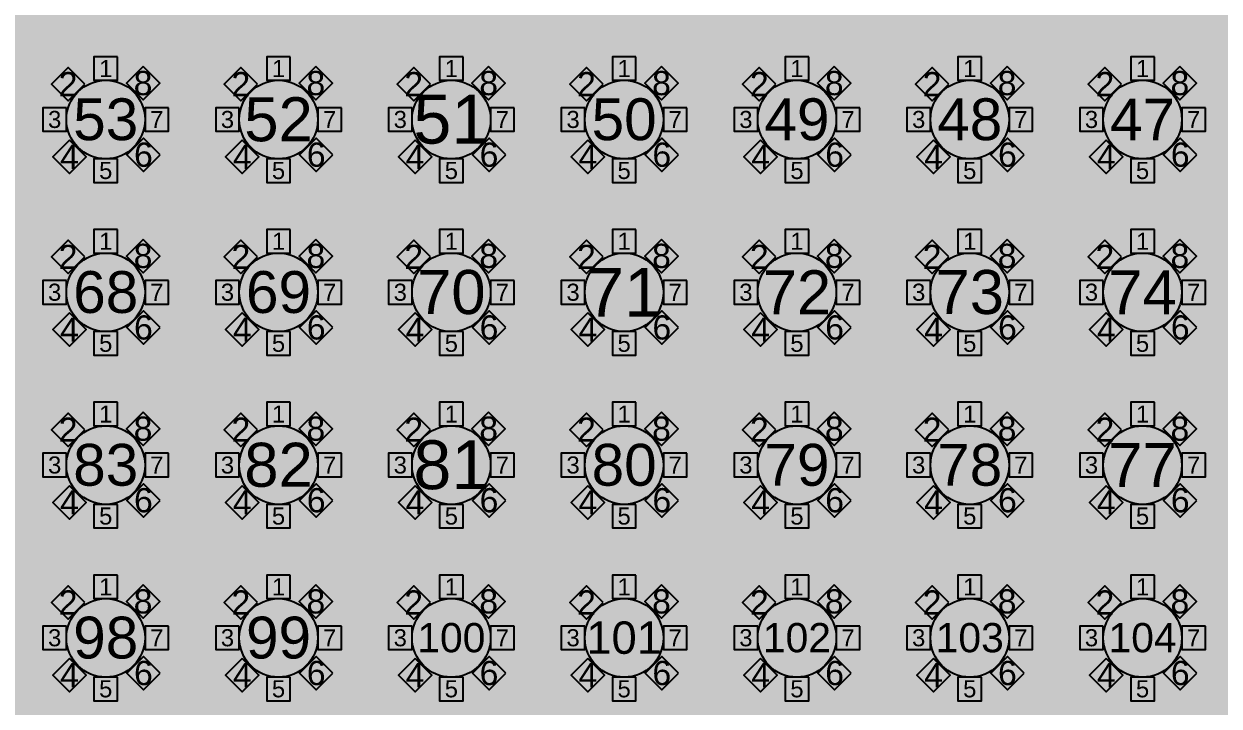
# Model space of a CAD drawing. Header units: feet. Extents: x 280 to 544, y 563 to 815.
# Drawn here: x 396.8 to 472.9, y 669.9 to 713.3 of the extents above; entities that cross this region are included whole.
import ezdxf

# ---------------------------------------------------------------- set-up
doc = ezdxf.new("R2010")
doc.units = ezdxf.units.FT
doc.header["$MEASUREMENT"] = 0
for name, color, linetype in [('[labels]', 7, 'Continuous'), ('Background', 7, 'Continuous'), ('Layer 1', 7, 'Continuous')]:
    doc.layers.add(name, color=color, linetype=linetype)
doc.styles.add('Arial', font='Arial.ttf')

msp = doc.modelspace()

# ---------------------------------------------------------------- hatches: boundary and pattern name
at = {"layer": 'Background', "lineweight": 0, "true_color": 0xe6e6e6, "transparency": 33554687}
h = msp.add_hatch(color=254, dxfattribs=at)
h.dxf.hatch_style = 1
h.paths.add_polyline_path([(491.791, 760.881), (310.541, 760.881), (310.541, 592.714), (491.791, 592.714)])
at = {"layer": 'Layer 1', "lineweight": 0, "true_color": 0xd5a6bd, "transparency": 33554687}
h = msp.add_hatch(color=9, dxfattribs=at)
edge = h.paths.add_edge_path(flags=0)
edge.add_ellipse((402.041, 707.204), major_axis=(2.5, 0), ratio=1, start_angle=0.00573, end_angle=360, ccw=False)
edge.add_line((404.54, 707.204), (404.541, 707.204))
h = msp.add_hatch(color=9, dxfattribs=at)
edge = h.paths.add_edge_path(flags=0)
edge.add_ellipse((413.041, 707.204), major_axis=(2.5, 0), ratio=1, start_angle=0.00573, end_angle=360, ccw=False)
edge.add_line((415.54, 707.204), (415.541, 707.204))
h = msp.add_hatch(color=9, dxfattribs=at)
edge = h.paths.add_edge_path(flags=0)
edge.add_ellipse((424.041, 707.204), major_axis=(2.5, 0), ratio=1, start_angle=0.00573, end_angle=360, ccw=False)
edge.add_line((426.54, 707.204), (426.541, 707.204))
h = msp.add_hatch(color=9, dxfattribs=at)
edge = h.paths.add_edge_path(flags=0)
edge.add_ellipse((435.041, 707.204), major_axis=(2.5, 0), ratio=1, start_angle=0.00573, end_angle=360, ccw=False)
edge.add_line((437.54, 707.204), (437.541, 707.204))
h = msp.add_hatch(color=9, dxfattribs=at)
edge = h.paths.add_edge_path(flags=0)
edge.add_ellipse((446.041, 707.204), major_axis=(2.5, 0), ratio=1, start_angle=0.00573, end_angle=360, ccw=False)
edge.add_line((448.54, 707.204), (448.541, 707.204))
h = msp.add_hatch(color=9, dxfattribs=at)
edge = h.paths.add_edge_path(flags=0)
edge.add_ellipse((457.041, 707.204), major_axis=(2.5, 0), ratio=1, start_angle=0.00573, end_angle=360, ccw=False)
edge.add_line((459.54, 707.204), (459.541, 707.204))
h = msp.add_hatch(color=9, dxfattribs=at)
edge = h.paths.add_edge_path(flags=0)
edge.add_ellipse((468.041, 707.204), major_axis=(2.5, 0), ratio=1, start_angle=0.00573, end_angle=360, ccw=False)
edge.add_line((470.54, 707.204), (470.541, 707.204))
h = msp.add_hatch(color=9, dxfattribs=at)
edge = h.paths.add_edge_path(flags=0)
edge.add_ellipse((402.041, 696.204), major_axis=(2.5, 0), ratio=1, start_angle=0.00573, end_angle=360, ccw=False)
edge.add_line((404.54, 696.204), (404.541, 696.204))
h = msp.add_hatch(color=9, dxfattribs=at)
edge = h.paths.add_edge_path(flags=0)
edge.add_ellipse((413.041, 696.204), major_axis=(2.5, 0), ratio=1, start_angle=0.00573, end_angle=360, ccw=False)
edge.add_line((415.54, 696.204), (415.541, 696.204))
h = msp.add_hatch(color=9, dxfattribs=at)
edge = h.paths.add_edge_path(flags=0)
edge.add_ellipse((424.041, 696.204), major_axis=(2.5, 0), ratio=1, start_angle=0.00573, end_angle=360, ccw=False)
edge.add_line((426.54, 696.204), (426.541, 696.204))
h = msp.add_hatch(color=9, dxfattribs=at)
edge = h.paths.add_edge_path(flags=0)
edge.add_ellipse((435.041, 696.204), major_axis=(2.5, 0), ratio=1, start_angle=0.00573, end_angle=360, ccw=False)
edge.add_line((437.54, 696.204), (437.541, 696.204))
h = msp.add_hatch(color=9, dxfattribs=at)
edge = h.paths.add_edge_path(flags=0)
edge.add_ellipse((446.041, 696.204), major_axis=(2.5, 0), ratio=1, start_angle=0.00573, end_angle=360, ccw=False)
edge.add_line((448.54, 696.204), (448.541, 696.204))
h = msp.add_hatch(color=9, dxfattribs=at)
edge = h.paths.add_edge_path(flags=0)
edge.add_ellipse((457.041, 696.204), major_axis=(2.5, 0), ratio=1, start_angle=0.00573, end_angle=360, ccw=False)
edge.add_line((459.54, 696.204), (459.541, 696.204))
h = msp.add_hatch(color=9, dxfattribs=at)
edge = h.paths.add_edge_path(flags=0)
edge.add_ellipse((468.041, 696.204), major_axis=(2.5, 0), ratio=1, start_angle=0.00573, end_angle=360, ccw=False)
edge.add_line((470.54, 696.204), (470.541, 696.204))
h = msp.add_hatch(color=9, dxfattribs=at)
edge = h.paths.add_edge_path(flags=0)
edge.add_ellipse((402.041, 685.204), major_axis=(2.5, 0), ratio=1, start_angle=0.00573, end_angle=360, ccw=False)
edge.add_line((404.54, 685.204), (404.541, 685.204))
h = msp.add_hatch(color=9, dxfattribs=at)
edge = h.paths.add_edge_path(flags=0)
edge.add_ellipse((413.041, 685.204), major_axis=(2.5, 0), ratio=1, start_angle=0.00573, end_angle=360, ccw=False)
edge.add_line((415.54, 685.204), (415.541, 685.204))
h = msp.add_hatch(color=9, dxfattribs=at)
edge = h.paths.add_edge_path(flags=0)
edge.add_ellipse((424.041, 685.204), major_axis=(2.5, 0), ratio=1, start_angle=0.00573, end_angle=360, ccw=False)
edge.add_line((426.54, 685.204), (426.541, 685.204))
h = msp.add_hatch(color=9, dxfattribs=at)
edge = h.paths.add_edge_path(flags=0)
edge.add_ellipse((435.041, 685.204), major_axis=(2.5, 0), ratio=1, start_angle=0.00573, end_angle=360, ccw=False)
edge.add_line((437.54, 685.204), (437.541, 685.204))
h = msp.add_hatch(color=9, dxfattribs=at)
edge = h.paths.add_edge_path(flags=0)
edge.add_ellipse((446.041, 685.204), major_axis=(2.5, 0), ratio=1, start_angle=0.00573, end_angle=360, ccw=False)
edge.add_line((448.54, 685.204), (448.541, 685.204))
h = msp.add_hatch(color=9, dxfattribs=at)
edge = h.paths.add_edge_path(flags=0)
edge.add_ellipse((457.041, 685.204), major_axis=(2.5, 0), ratio=1, start_angle=0.00573, end_angle=360, ccw=False)
edge.add_line((459.54, 685.204), (459.541, 685.204))
h = msp.add_hatch(color=9, dxfattribs=at)
edge = h.paths.add_edge_path(flags=0)
edge.add_ellipse((468.041, 685.204), major_axis=(2.5, 0), ratio=1, start_angle=0.00573, end_angle=360, ccw=False)
edge.add_line((470.54, 685.204), (470.541, 685.204))
h = msp.add_hatch(color=9, dxfattribs=at)
edge = h.paths.add_edge_path(flags=0)
edge.add_ellipse((402.041, 674.204), major_axis=(2.5, 0), ratio=1, start_angle=0.00573, end_angle=360, ccw=False)
edge.add_line((404.54, 674.204), (404.541, 674.204))
h = msp.add_hatch(color=9, dxfattribs=at)
edge = h.paths.add_edge_path(flags=0)
edge.add_ellipse((413.041, 674.204), major_axis=(2.5, 0), ratio=1, start_angle=0.00573, end_angle=360, ccw=False)
edge.add_line((415.54, 674.204), (415.541, 674.204))
h = msp.add_hatch(color=9, dxfattribs=at)
edge = h.paths.add_edge_path(flags=0)
edge.add_ellipse((424.041, 674.204), major_axis=(2.5, 0), ratio=1, start_angle=0.00573, end_angle=360, ccw=False)
edge.add_line((426.54, 674.204), (426.541, 674.204))
h = msp.add_hatch(color=9, dxfattribs=at)
edge = h.paths.add_edge_path(flags=0)
edge.add_ellipse((435.041, 674.204), major_axis=(2.5, 0), ratio=1, start_angle=0.00573, end_angle=360, ccw=False)
edge.add_line((437.54, 674.204), (437.541, 674.204))
h = msp.add_hatch(color=9, dxfattribs=at)
edge = h.paths.add_edge_path(flags=0)
edge.add_ellipse((446.041, 674.204), major_axis=(2.5, 0), ratio=1, start_angle=0.00573, end_angle=360, ccw=False)
edge.add_line((448.54, 674.204), (448.541, 674.204))
h = msp.add_hatch(color=9, dxfattribs=at)
edge = h.paths.add_edge_path(flags=0)
edge.add_ellipse((457.041, 674.204), major_axis=(2.5, 0), ratio=1, start_angle=0.00573, end_angle=360, ccw=False)
edge.add_line((459.54, 674.204), (459.541, 674.204))
h = msp.add_hatch(color=9, dxfattribs=at)
edge = h.paths.add_edge_path(flags=0)
edge.add_ellipse((468.041, 674.204), major_axis=(2.5, 0), ratio=1, start_angle=0.00573, end_angle=360, ccw=False)
edge.add_line((470.54, 674.204), (470.541, 674.204))

# ---------------------------------------------------------------- linework, layer by layer
at = {"layer": 'Layer 1', "color": 18, "lineweight": 25, "true_color": 0x000000}
for points in [[(402.791, 711.204), (401.291, 711.204), (401.291, 709.704), (402.791, 709.704)], [(413.791, 711.204), (412.291, 711.204), (412.291, 709.704), (413.791, 709.704)], [(424.791, 711.204), (423.291, 711.204), (423.291, 709.704), (424.791, 709.704)], [(435.791, 711.204), (434.291, 711.204), (434.291, 709.704), (435.791, 709.704)], [(446.791, 711.204), (445.291, 711.204), (445.291, 709.704), (446.791, 709.704)], [(457.791, 711.204), (456.291, 711.204), (456.291, 709.704), (457.791, 709.704)], [(468.791, 711.204), (467.291, 711.204), (467.291, 709.704), (468.791, 709.704)], [(400.706, 709.457), (399.645, 710.518), (398.584, 709.457), (399.645, 708.397)], [(404.416, 710.574), (403.355, 709.514), (404.416, 708.453), (405.476, 709.514)], [(411.706, 709.457), (410.645, 710.518), (409.584, 709.457), (410.645, 708.397)], [(415.416, 710.574), (414.355, 709.514), (415.416, 708.453), (416.476, 709.514)], [(422.706, 709.457), (421.645, 710.518), (420.584, 709.457), (421.645, 708.397)], [(426.416, 710.574), (425.355, 709.514), (426.416, 708.453), (427.476, 709.514)], [(433.706, 709.457), (432.645, 710.518), (431.584, 709.457), (432.645, 708.397)], [(437.416, 710.574), (436.355, 709.514), (437.416, 708.453), (438.476, 709.514)], [(444.706, 709.457), (443.645, 710.518), (442.584, 709.457), (443.645, 708.397)], [(448.416, 710.574), (447.355, 709.514), (448.416, 708.453), (449.476, 709.514)], [(455.706, 709.457), (454.645, 710.518), (453.584, 709.457), (454.645, 708.397)], [(459.416, 710.574), (458.355, 709.514), (459.416, 708.453), (460.476, 709.514)], [(466.706, 709.457), (465.645, 710.518), (464.584, 709.457), (465.645, 708.397)], [(470.416, 710.574), (469.355, 709.514), (470.416, 708.453), (471.476, 709.514)], [(399.541, 707.954), (398.041, 707.954), (398.041, 706.454), (399.541, 706.454)], [(406.041, 707.954), (404.541, 707.954), (404.541, 706.454), (406.041, 706.454)], [(410.541, 707.954), (409.041, 707.954), (409.041, 706.454), (410.541, 706.454)], [(417.041, 707.954), (415.541, 707.954), (415.541, 706.454), (417.041, 706.454)], [(421.541, 707.954), (420.041, 707.954), (420.041, 706.454), (421.541, 706.454)], [(428.041, 707.954), (426.541, 707.954), (426.541, 706.454), (428.041, 706.454)], [(432.541, 707.954), (431.041, 707.954), (431.041, 706.454), (432.541, 706.454)], [(439.041, 707.954), (437.541, 707.954), (437.541, 706.454), (439.041, 706.454)], [(443.541, 707.954), (442.041, 707.954), (442.041, 706.454), (443.541, 706.454)], [(450.041, 707.954), (448.541, 707.954), (448.541, 706.454), (450.041, 706.454)], [(454.541, 707.954), (453.041, 707.954), (453.041, 706.454), (454.541, 706.454)], [(461.041, 707.954), (459.541, 707.954), (459.541, 706.454), (461.041, 706.454)], [(465.541, 707.954), (464.041, 707.954), (464.041, 706.454), (465.541, 706.454)], [(472.041, 707.954), (470.541, 707.954), (470.541, 706.454), (472.041, 706.454)], [(399.731, 705.89), (398.67, 704.829), (399.731, 703.769), (400.792, 704.829)], [(405.5, 704.957), (404.439, 706.018), (403.378, 704.957), (404.439, 703.897)], [(410.731, 705.89), (409.67, 704.829), (410.731, 703.769), (411.792, 704.829)], [(416.5, 704.957), (415.439, 706.018), (414.378, 704.957), (415.439, 703.897)], [(421.731, 705.89), (420.67, 704.829), (421.731, 703.769), (422.792, 704.829)], [(427.5, 704.957), (426.439, 706.018), (425.378, 704.957), (426.439, 703.897)], [(432.731, 705.89), (431.67, 704.829), (432.731, 703.769), (433.792, 704.829)], [(438.5, 704.957), (437.439, 706.018), (436.378, 704.957), (437.439, 703.897)], [(443.731, 705.89), (442.67, 704.829), (443.731, 703.769), (444.792, 704.829)], [(449.5, 704.957), (448.439, 706.018), (447.378, 704.957), (448.439, 703.897)], [(454.731, 705.89), (453.67, 704.829), (454.731, 703.769), (455.792, 704.829)], [(460.5, 704.957), (459.439, 706.018), (458.378, 704.957), (459.439, 703.897)], [(465.731, 705.89), (464.67, 704.829), (465.731, 703.769), (466.792, 704.829)], [(471.5, 704.957), (470.439, 706.018), (469.378, 704.957), (470.439, 703.897)], [(402.791, 704.704), (401.291, 704.704), (401.291, 703.204), (402.791, 703.204)], [(413.791, 704.704), (412.291, 704.704), (412.291, 703.204), (413.791, 703.204)], [(424.791, 704.704), (423.291, 704.704), (423.291, 703.204), (424.791, 703.204)], [(435.791, 704.704), (434.291, 704.704), (434.291, 703.204), (435.791, 703.204)], [(446.791, 704.704), (445.291, 704.704), (445.291, 703.204), (446.791, 703.204)], [(457.791, 704.704), (456.291, 704.704), (456.291, 703.204), (457.791, 703.204)], [(468.791, 704.704), (467.291, 704.704), (467.291, 703.204), (468.791, 703.204)], [(402.791, 700.204), (401.291, 700.204), (401.291, 698.704), (402.791, 698.704)], [(413.791, 700.204), (412.291, 700.204), (412.291, 698.704), (413.791, 698.704)], [(424.791, 700.204), (423.291, 700.204), (423.291, 698.704), (424.791, 698.704)], [(435.791, 700.204), (434.291, 700.204), (434.291, 698.704), (435.791, 698.704)], [(446.791, 700.204), (445.291, 700.204), (445.291, 698.704), (446.791, 698.704)], [(457.791, 700.204), (456.291, 700.204), (456.291, 698.704), (457.791, 698.704)], [(468.791, 700.204), (467.291, 700.204), (467.291, 698.704), (468.791, 698.704)], [(400.706, 698.457), (399.645, 699.518), (398.584, 698.457), (399.645, 697.397)], [(404.416, 699.574), (403.355, 698.514), (404.416, 697.453), (405.476, 698.514)], [(411.706, 698.457), (410.645, 699.518), (409.584, 698.457), (410.645, 697.397)], [(415.416, 699.574), (414.355, 698.514), (415.416, 697.453), (416.476, 698.514)], [(422.706, 698.457), (421.645, 699.518), (420.584, 698.457), (421.645, 697.397)], [(426.416, 699.574), (425.355, 698.514), (426.416, 697.453), (427.476, 698.514)], [(433.706, 698.457), (432.645, 699.518), (431.584, 698.457), (432.645, 697.397)], [(437.416, 699.574), (436.355, 698.514), (437.416, 697.453), (438.476, 698.514)], [(444.706, 698.457), (443.645, 699.518), (442.584, 698.457), (443.645, 697.397)], [(448.416, 699.574), (447.355, 698.514), (448.416, 697.453), (449.476, 698.514)], [(455.706, 698.457), (454.645, 699.518), (453.584, 698.457), (454.645, 697.397)], [(459.416, 699.574), (458.355, 698.514), (459.416, 697.453), (460.476, 698.514)], [(466.706, 698.457), (465.645, 699.518), (464.584, 698.457), (465.645, 697.397)], [(470.416, 699.574), (469.355, 698.514), (470.416, 697.453), (471.476, 698.514)], [(399.541, 696.954), (398.041, 696.954), (398.041, 695.454), (399.541, 695.454)], [(406.041, 696.954), (404.541, 696.954), (404.541, 695.454), (406.041, 695.454)], [(410.541, 696.954), (409.041, 696.954), (409.041, 695.454), (410.541, 695.454)], [(417.041, 696.954), (415.541, 696.954), (415.541, 695.454), (417.041, 695.454)], [(421.541, 696.954), (420.041, 696.954), (420.041, 695.454), (421.541, 695.454)], [(428.041, 696.954), (426.541, 696.954), (426.541, 695.454), (428.041, 695.454)], [(432.541, 696.954), (431.041, 696.954), (431.041, 695.454), (432.541, 695.454)], [(439.041, 696.954), (437.541, 696.954), (437.541, 695.454), (439.041, 695.454)], [(443.541, 696.954), (442.041, 696.954), (442.041, 695.454), (443.541, 695.454)], [(450.041, 696.954), (448.541, 696.954), (448.541, 695.454), (450.041, 695.454)], [(454.541, 696.954), (453.041, 696.954), (453.041, 695.454), (454.541, 695.454)], [(461.041, 696.954), (459.541, 696.954), (459.541, 695.454), (461.041, 695.454)], [(465.541, 696.954), (464.041, 696.954), (464.041, 695.454), (465.541, 695.454)], [(472.041, 696.954), (470.541, 696.954), (470.541, 695.454), (472.041, 695.454)], [(399.731, 694.89), (398.67, 693.829), (399.731, 692.769), (400.792, 693.829)], [(405.5, 693.957), (404.439, 695.018), (403.378, 693.957), (404.439, 692.897)], [(410.731, 694.89), (409.67, 693.829), (410.731, 692.769), (411.792, 693.829)], [(416.5, 693.957), (415.439, 695.018), (414.378, 693.957), (415.439, 692.897)], [(421.731, 694.89), (420.67, 693.829), (421.731, 692.769), (422.792, 693.829)], [(427.5, 693.957), (426.439, 695.018), (425.378, 693.957), (426.439, 692.897)], [(432.731, 694.89), (431.67, 693.829), (432.731, 692.769), (433.792, 693.829)], [(438.5, 693.957), (437.439, 695.018), (436.378, 693.957), (437.439, 692.897)], [(443.731, 694.89), (442.67, 693.829), (443.731, 692.769), (444.792, 693.829)], [(449.5, 693.957), (448.439, 695.018), (447.378, 693.957), (448.439, 692.897)], [(454.731, 694.89), (453.67, 693.829), (454.731, 692.769), (455.792, 693.829)], [(460.5, 693.957), (459.439, 695.018), (458.378, 693.957), (459.439, 692.897)], [(465.731, 694.89), (464.67, 693.829), (465.731, 692.769), (466.792, 693.829)], [(471.5, 693.957), (470.439, 695.018), (469.378, 693.957), (470.439, 692.897)], [(402.791, 693.704), (401.291, 693.704), (401.291, 692.204), (402.791, 692.204)], [(413.791, 693.704), (412.291, 693.704), (412.291, 692.204), (413.791, 692.204)], [(424.791, 693.704), (423.291, 693.704), (423.291, 692.204), (424.791, 692.204)], [(435.791, 693.704), (434.291, 693.704), (434.291, 692.204), (435.791, 692.204)], [(446.791, 693.704), (445.291, 693.704), (445.291, 692.204), (446.791, 692.204)], [(457.791, 693.704), (456.291, 693.704), (456.291, 692.204), (457.791, 692.204)], [(468.791, 693.704), (467.291, 693.704), (467.291, 692.204), (468.791, 692.204)], [(402.791, 689.204), (401.291, 689.204), (401.291, 687.704), (402.791, 687.704)], [(404.416, 688.574), (403.355, 687.514), (404.416, 686.453), (405.476, 687.514)], [(413.791, 689.204), (412.291, 689.204), (412.291, 687.704), (413.791, 687.704)], [(415.416, 688.574), (414.355, 687.514), (415.416, 686.453), (416.476, 687.514)], [(424.791, 689.204), (423.291, 689.204), (423.291, 687.704), (424.791, 687.704)], [(426.416, 688.574), (425.355, 687.514), (426.416, 686.453), (427.476, 687.514)], [(435.791, 689.204), (434.291, 689.204), (434.291, 687.704), (435.791, 687.704)], [(437.416, 688.574), (436.355, 687.514), (437.416, 686.453), (438.476, 687.514)], [(446.791, 689.204), (445.291, 689.204), (445.291, 687.704), (446.791, 687.704)], [(448.416, 688.574), (447.355, 687.514), (448.416, 686.453), (449.476, 687.514)], [(457.791, 689.204), (456.291, 689.204), (456.291, 687.704), (457.791, 687.704)], [(459.416, 688.574), (458.355, 687.514), (459.416, 686.453), (460.476, 687.514)], [(468.791, 689.204), (467.291, 689.204), (467.291, 687.704), (468.791, 687.704)], [(470.416, 688.574), (469.355, 687.514), (470.416, 686.453), (471.476, 687.514)], [(400.706, 687.457), (399.645, 688.518), (398.584, 687.457), (399.645, 686.397)], [(411.706, 687.457), (410.645, 688.518), (409.584, 687.457), (410.645, 686.397)], [(422.706, 687.457), (421.645, 688.518), (420.584, 687.457), (421.645, 686.397)], [(433.706, 687.457), (432.645, 688.518), (431.584, 687.457), (432.645, 686.397)], [(444.706, 687.457), (443.645, 688.518), (442.584, 687.457), (443.645, 686.397)], [(455.706, 687.457), (454.645, 688.518), (453.584, 687.457), (454.645, 686.397)], [(466.706, 687.457), (465.645, 688.518), (464.584, 687.457), (465.645, 686.397)], [(399.541, 685.954), (398.041, 685.954), (398.041, 684.454), (399.541, 684.454)], [(406.041, 685.954), (404.541, 685.954), (404.541, 684.454), (406.041, 684.454)], [(410.541, 685.954), (409.041, 685.954), (409.041, 684.454), (410.541, 684.454)], [(417.041, 685.954), (415.541, 685.954), (415.541, 684.454), (417.041, 684.454)], [(421.541, 685.954), (420.041, 685.954), (420.041, 684.454), (421.541, 684.454)], [(428.041, 685.954), (426.541, 685.954), (426.541, 684.454), (428.041, 684.454)], [(432.541, 685.954), (431.041, 685.954), (431.041, 684.454), (432.541, 684.454)], [(439.041, 685.954), (437.541, 685.954), (437.541, 684.454), (439.041, 684.454)], [(443.541, 685.954), (442.041, 685.954), (442.041, 684.454), (443.541, 684.454)], [(450.041, 685.954), (448.541, 685.954), (448.541, 684.454), (450.041, 684.454)], [(454.541, 685.954), (453.041, 685.954), (453.041, 684.454), (454.541, 684.454)], [(461.041, 685.954), (459.541, 685.954), (459.541, 684.454), (461.041, 684.454)], [(465.541, 685.954), (464.041, 685.954), (464.041, 684.454), (465.541, 684.454)], [(472.041, 685.954), (470.541, 685.954), (470.541, 684.454), (472.041, 684.454)], [(405.5, 682.957), (404.439, 684.018), (403.378, 682.957), (404.439, 681.897)], [(416.5, 682.957), (415.439, 684.018), (414.378, 682.957), (415.439, 681.897)], [(427.5, 682.957), (426.439, 684.018), (425.378, 682.957), (426.439, 681.897)], [(438.5, 682.957), (437.439, 684.018), (436.378, 682.957), (437.439, 681.897)], [(449.5, 682.957), (448.439, 684.018), (447.378, 682.957), (448.439, 681.897)], [(460.5, 682.957), (459.439, 684.018), (458.378, 682.957), (459.439, 681.897)], [(471.5, 682.957), (470.439, 684.018), (469.378, 682.957), (470.439, 681.897)], [(399.731, 683.89), (398.67, 682.829), (399.731, 681.769), (400.792, 682.829)], [(410.731, 683.89), (409.67, 682.829), (410.731, 681.769), (411.792, 682.829)], [(421.731, 683.89), (420.67, 682.829), (421.731, 681.769), (422.792, 682.829)], [(432.731, 683.89), (431.67, 682.829), (432.731, 681.769), (433.792, 682.829)], [(443.731, 683.89), (442.67, 682.829), (443.731, 681.769), (444.792, 682.829)], [(454.731, 683.89), (453.67, 682.829), (454.731, 681.769), (455.792, 682.829)], [(465.731, 683.89), (464.67, 682.829), (465.731, 681.769), (466.792, 682.829)], [(402.791, 682.704), (401.291, 682.704), (401.291, 681.204), (402.791, 681.204)], [(413.791, 682.704), (412.291, 682.704), (412.291, 681.204), (413.791, 681.204)], [(424.791, 682.704), (423.291, 682.704), (423.291, 681.204), (424.791, 681.204)], [(435.791, 682.704), (434.291, 682.704), (434.291, 681.204), (435.791, 681.204)], [(446.791, 682.704), (445.291, 682.704), (445.291, 681.204), (446.791, 681.204)], [(457.791, 682.704), (456.291, 682.704), (456.291, 681.204), (457.791, 681.204)], [(468.791, 682.704), (467.291, 682.704), (467.291, 681.204), (468.791, 681.204)], [(402.791, 678.204), (401.291, 678.204), (401.291, 676.704), (402.791, 676.704)], [(413.791, 678.204), (412.291, 678.204), (412.291, 676.704), (413.791, 676.704)], [(424.791, 678.204), (423.291, 678.204), (423.291, 676.704), (424.791, 676.704)], [(435.791, 678.204), (434.291, 678.204), (434.291, 676.704), (435.791, 676.704)], [(446.791, 678.204), (445.291, 678.204), (445.291, 676.704), (446.791, 676.704)], [(457.791, 678.204), (456.291, 678.204), (456.291, 676.704), (457.791, 676.704)], [(468.791, 678.204), (467.291, 678.204), (467.291, 676.704), (468.791, 676.704)], [(400.706, 676.457), (399.645, 677.518), (398.584, 676.457), (399.645, 675.397)], [(404.416, 677.574), (403.355, 676.514), (404.416, 675.453), (405.476, 676.514)], [(411.706, 676.457), (410.645, 677.518), (409.584, 676.457), (410.645, 675.397)], [(415.416, 677.574), (414.355, 676.514), (415.416, 675.453), (416.476, 676.514)], [(422.706, 676.457), (421.645, 677.518), (420.584, 676.457), (421.645, 675.397)], [(426.416, 677.574), (425.355, 676.514), (426.416, 675.453), (427.476, 676.514)], [(433.706, 676.457), (432.645, 677.518), (431.584, 676.457), (432.645, 675.397)], [(437.416, 677.574), (436.355, 676.514), (437.416, 675.453), (438.476, 676.514)], [(444.706, 676.457), (443.645, 677.518), (442.584, 676.457), (443.645, 675.397)], [(448.416, 677.574), (447.355, 676.514), (448.416, 675.453), (449.476, 676.514)], [(455.706, 676.457), (454.645, 677.518), (453.584, 676.457), (454.645, 675.397)], [(459.416, 677.574), (458.355, 676.514), (459.416, 675.453), (460.476, 676.514)], [(466.706, 676.457), (465.645, 677.518), (464.584, 676.457), (465.645, 675.397)], [(470.416, 677.574), (469.355, 676.514), (470.416, 675.453), (471.476, 676.514)], [(399.541, 674.954), (398.041, 674.954), (398.041, 673.454), (399.541, 673.454)], [(406.041, 674.954), (404.541, 674.954), (404.541, 673.454), (406.041, 673.454)], [(410.541, 674.954), (409.041, 674.954), (409.041, 673.454), (410.541, 673.454)], [(417.041, 674.954), (415.541, 674.954), (415.541, 673.454), (417.041, 673.454)], [(421.541, 674.954), (420.041, 674.954), (420.041, 673.454), (421.541, 673.454)], [(428.041, 674.954), (426.541, 674.954), (426.541, 673.454), (428.041, 673.454)], [(432.541, 674.954), (431.041, 674.954), (431.041, 673.454), (432.541, 673.454)], [(439.041, 674.954), (437.541, 674.954), (437.541, 673.454), (439.041, 673.454)], [(443.541, 674.954), (442.041, 674.954), (442.041, 673.454), (443.541, 673.454)], [(450.041, 674.954), (448.541, 674.954), (448.541, 673.454), (450.041, 673.454)], [(454.541, 674.954), (453.041, 674.954), (453.041, 673.454), (454.541, 673.454)], [(461.041, 674.954), (459.541, 674.954), (459.541, 673.454), (461.041, 673.454)], [(465.541, 674.954), (464.041, 674.954), (464.041, 673.454), (465.541, 673.454)], [(472.041, 674.954), (470.541, 674.954), (470.541, 673.454), (472.041, 673.454)], [(399.731, 672.89), (398.67, 671.829), (399.731, 670.769), (400.792, 671.829)], [(405.5, 671.957), (404.439, 673.018), (403.378, 671.957), (404.439, 670.897)], [(410.731, 672.89), (409.67, 671.829), (410.731, 670.769), (411.792, 671.829)], [(416.5, 671.957), (415.439, 673.018), (414.378, 671.957), (415.439, 670.897)], [(421.731, 672.89), (420.67, 671.829), (421.731, 670.769), (422.792, 671.829)], [(427.5, 671.957), (426.439, 673.018), (425.378, 671.957), (426.439, 670.897)], [(432.731, 672.89), (431.67, 671.829), (432.731, 670.769), (433.792, 671.829)], [(438.5, 671.957), (437.439, 673.018), (436.378, 671.957), (437.439, 670.897)], [(443.731, 672.89), (442.67, 671.829), (443.731, 670.769), (444.792, 671.829)], [(449.5, 671.957), (448.439, 673.018), (447.378, 671.957), (448.439, 670.897)], [(454.731, 672.89), (453.67, 671.829), (454.731, 670.769), (455.792, 671.829)], [(460.5, 671.957), (459.439, 673.018), (458.378, 671.957), (459.439, 670.897)], [(465.731, 672.89), (464.67, 671.829), (465.731, 670.769), (466.792, 671.829)], [(471.5, 671.957), (470.439, 673.018), (469.378, 671.957), (470.439, 670.897)], [(402.791, 671.704), (401.291, 671.704), (401.291, 670.204), (402.791, 670.204)], [(413.791, 671.704), (412.291, 671.704), (412.291, 670.204), (413.791, 670.204)], [(424.791, 671.704), (423.291, 671.704), (423.291, 670.204), (424.791, 670.204)], [(435.791, 671.704), (434.291, 671.704), (434.291, 670.204), (435.791, 670.204)], [(446.791, 671.704), (445.291, 671.704), (445.291, 670.204), (446.791, 670.204)], [(457.791, 671.704), (456.291, 671.704), (456.291, 670.204), (457.791, 670.204)], [(468.791, 671.704), (467.291, 671.704), (467.291, 670.204), (468.791, 670.204)]]:
    msp.add_lwpolyline(points, close=True, dxfattribs=at)
for centre in [(402.041, 707.204), (413.041, 707.204), (424.041, 707.204), (435.041, 707.204), (446.041, 707.204), (457.041, 707.204), (468.041, 707.204), (402.041, 696.204), (413.041, 696.204), (424.041, 696.204), (435.041, 696.204), (446.041, 696.204), (457.041, 696.204), (468.041, 696.204), (402.041, 685.204), (413.041, 685.204), (424.041, 685.204), (435.041, 685.204), (446.041, 685.204), (457.041, 685.204), (468.041, 685.204), (402.041, 674.204), (413.041, 674.204), (424.041, 674.204), (435.041, 674.204), (446.041, 674.204), (457.041, 674.204), (468.041, 674.204)]:
    msp.add_ellipse(centre, major_axis=(2.5, 0), ratio=1, dxfattribs=at)

# ---------------------------------------------------------------- texts
at = {"layer": '[labels]', "color": 18, "true_color": 0x000000, "attachment_point": 5, "line_spacing_factor": 0.85, "style": 'Arial'}
for s, insert, char_height, width in [('1', (402.041, 710.454), 1.087, 1.5), ('1', (413.041, 710.454), 1.087, 1.5), ('1', (424.041, 710.454), 1.087, 1.5), ('1', (435.041, 710.454), 1.087, 1.5), ('1', (446.041, 710.454), 1.087, 1.5), ('1', (457.041, 710.454), 1.087, 1.5), ('1', (468.041, 710.454), 1.087, 1.5), ('2', (399.645, 709.457), 1.538, 2.12132), ('8', (404.416, 709.514), 1.538, 2.12132), ('2', (410.645, 709.457), 1.538, 2.12132), ('8', (415.416, 709.514), 1.538, 2.12132), ('2', (421.645, 709.457), 1.538, 2.12132), ('8', (426.416, 709.514), 1.538, 2.12132), ('2', (432.645, 709.457), 1.538, 2.12132), ('8', (437.416, 709.514), 1.538, 2.12132), ('2', (443.645, 709.457), 1.538, 2.12132), ('8', (448.416, 709.514), 1.538, 2.12132), ('2', (454.645, 709.457), 1.538, 2.12132), ('8', (459.416, 709.514), 1.538, 2.12132), ('2', (465.645, 709.457), 1.538, 2.12132), ('8', (470.416, 709.514), 1.538, 2.12132), ('53', (402.041, 707.204), 2.6647, 5), ('52', (413.041, 707.204), 2.805, 5), ('51', (424.041, 707.204), 3.108, 5), ('50', (435.041, 707.204), 2.6647, 5), ('49', (446.041, 707.204), 2.6647, 5), ('48', (457.041, 707.204), 2.6647, 5), ('47', (468.041, 707.204), 2.6647, 5), ('3', (398.791, 707.204), 1.087, 1.5), ('7', (405.291, 707.204), 1.087, 1.5), ('3', (409.791, 707.204), 1.087, 1.5), ('7', (416.291, 707.204), 1.087, 1.5), ('3', (420.791, 707.204), 1.087, 1.5), ('7', (427.291, 707.204), 1.087, 1.5), ('3', (431.791, 707.204), 1.087, 1.5), ('7', (438.291, 707.204), 1.087, 1.5), ('3', (442.791, 707.204), 1.087, 1.5), ('7', (449.291, 707.204), 1.087, 1.5), ('3', (453.791, 707.204), 1.087, 1.5), ('7', (460.291, 707.204), 1.087, 1.5), ('3', (464.791, 707.204), 1.087, 1.5), ('7', (471.291, 707.204), 1.087, 1.5), ('4', (399.731, 704.829), 1.538, 2.12132), ('6', (404.439, 704.957), 1.538, 2.12132), ('4', (410.731, 704.829), 1.538, 2.12132), ('6', (415.439, 704.957), 1.538, 2.12132), ('4', (421.731, 704.829), 1.538, 2.12132), ('6', (426.439, 704.957), 1.538, 2.12132), ('4', (432.731, 704.829), 1.538, 2.12132), ('6', (437.439, 704.957), 1.538, 2.12132), ('4', (443.731, 704.829), 1.538, 2.12132), ('6', (448.439, 704.957), 1.538, 2.12132), ('4', (454.731, 704.829), 1.538, 2.12132), ('6', (459.439, 704.957), 1.538, 2.12132), ('4', (465.731, 704.829), 1.538, 2.12132), ('6', (470.439, 704.957), 1.538, 2.12132), ('5', (402.041, 703.954), 1.087, 1.5), ('5', (413.041, 703.954), 1.087, 1.5), ('5', (424.041, 703.954), 1.087, 1.5), ('5', (435.041, 703.954), 1.087, 1.5), ('5', (446.041, 703.954), 1.087, 1.5), ('5', (457.041, 703.954), 1.087, 1.5), ('5', (468.041, 703.954), 1.087, 1.5), ('1', (402.041, 699.454), 1.087, 1.5), ('1', (413.041, 699.454), 1.087, 1.5), ('1', (424.041, 699.454), 1.087, 1.5), ('1', (435.041, 699.454), 1.087, 1.5), ('1', (446.041, 699.454), 1.087, 1.5), ('1', (457.041, 699.454), 1.087, 1.5), ('1', (468.041, 699.454), 1.087, 1.5), ('2', (399.645, 698.457), 1.538, 2.12132), ('8', (404.416, 698.514), 1.538, 2.12132), ('2', (410.645, 698.457), 1.538, 2.12132), ('8', (415.416, 698.514), 1.538, 2.12132), ('2', (421.645, 698.457), 1.538, 2.12132), ('8', (426.416, 698.514), 1.538, 2.12132), ('2', (432.645, 698.457), 1.538, 2.12132), ('8', (437.416, 698.514), 1.538, 2.12132), ('2', (443.645, 698.457), 1.538, 2.12132), ('8', (448.416, 698.514), 1.538, 2.12132), ('2', (454.645, 698.457), 1.538, 2.12132), ('8', (459.416, 698.514), 1.538, 2.12132), ('2', (465.645, 698.457), 1.538, 2.12132), ('8', (470.416, 698.514), 1.538, 2.12132), ('70', (424.041, 696.204), 2.805, 5), ('71', (435.041, 696.204), 3.108, 5), ('73', (457.041, 696.204), 2.805, 5), ('68', (402.041, 696.204), 2.6647, 5), ('69', (413.041, 696.204), 2.6647, 5), ('72', (446.041, 696.204), 2.805, 5), ('74', (468.041, 696.204), 2.805, 5), ('3', (398.791, 696.204), 1.087, 1.5), ('7', (405.291, 696.204), 1.087, 1.5), ('3', (409.791, 696.204), 1.087, 1.5), ('7', (416.291, 696.204), 1.087, 1.5), ('3', (420.791, 696.204), 1.087, 1.5), ('7', (427.291, 696.204), 1.087, 1.5), ('3', (431.791, 696.204), 1.087, 1.5), ('7', (438.291, 696.204), 1.087, 1.5), ('3', (442.791, 696.204), 1.087, 1.5), ('7', (449.291, 696.204), 1.087, 1.5), ('3', (453.791, 696.204), 1.087, 1.5), ('7', (460.291, 696.204), 1.087, 1.5), ('3', (464.791, 696.204), 1.087, 1.5), ('7', (471.291, 696.204), 1.087, 1.5), ('6', (404.439, 693.957), 1.538, 2.12132), ('6', (415.439, 693.957), 1.538, 2.12132), ('6', (426.439, 693.957), 1.538, 2.12132), ('6', (437.439, 693.957), 1.538, 2.12132), ('6', (448.439, 693.957), 1.538, 2.12132), ('6', (459.439, 693.957), 1.538, 2.12132), ('6', (470.439, 693.957), 1.538, 2.12132), ('4', (399.731, 693.829), 1.538, 2.12132), ('4', (410.731, 693.829), 1.538, 2.12132), ('4', (421.731, 693.829), 1.538, 2.12132), ('4', (432.731, 693.829), 1.538, 2.12132), ('4', (443.731, 693.829), 1.538, 2.12132), ('4', (454.731, 693.829), 1.538, 2.12132), ('4', (465.731, 693.829), 1.538, 2.12132), ('5', (402.041, 692.954), 1.087, 1.5), ('5', (413.041, 692.954), 1.087, 1.5), ('5', (424.041, 692.954), 1.087, 1.5), ('5', (435.041, 692.954), 1.087, 1.5), ('5', (446.041, 692.954), 1.087, 1.5), ('5', (457.041, 692.954), 1.087, 1.5), ('5', (468.041, 692.954), 1.087, 1.5), ('1', (402.041, 688.454), 1.087, 1.5), ('1', (413.041, 688.454), 1.087, 1.5), ('1', (424.041, 688.454), 1.087, 1.5), ('1', (435.041, 688.454), 1.087, 1.5), ('1', (446.041, 688.454), 1.087, 1.5), ('1', (457.041, 688.454), 1.087, 1.5), ('1', (468.041, 688.454), 1.087, 1.5), ('2', (399.645, 687.457), 1.538, 2.12132), ('8', (404.416, 687.514), 1.538, 2.12132), ('2', (410.645, 687.457), 1.538, 2.12132), ('8', (415.416, 687.514), 1.538, 2.12132), ('2', (421.645, 687.457), 1.538, 2.12132), ('8', (426.416, 687.514), 1.538, 2.12132), ('2', (432.645, 687.457), 1.538, 2.12132), ('8', (437.416, 687.514), 1.538, 2.12132), ('2', (443.645, 687.457), 1.538, 2.12132), ('8', (448.416, 687.514), 1.538, 2.12132), ('2', (454.645, 687.457), 1.538, 2.12132), ('8', (459.416, 687.514), 1.538, 2.12132), ('2', (465.645, 687.457), 1.538, 2.12132), ('8', (470.416, 687.514), 1.538, 2.12132), ('83', (402.041, 685.204), 2.6647, 5), ('82', (413.041, 685.204), 2.805, 5), ('81', (424.041, 685.204), 3.108, 5), ('80', (435.041, 685.204), 2.6647, 5), ('79', (446.041, 685.204), 2.6647, 5), ('78', (457.041, 685.204), 2.6647, 5), ('77', (468.041, 685.204), 2.805, 5), ('3', (398.791, 685.204), 1.087, 1.5), ('7', (405.291, 685.204), 1.087, 1.5), ('3', (409.791, 685.204), 1.087, 1.5), ('7', (416.291, 685.204), 1.087, 1.5), ('3', (420.791, 685.204), 1.087, 1.5), ('7', (427.291, 685.204), 1.087, 1.5), ('3', (431.791, 685.204), 1.087, 1.5), ('7', (438.291, 685.204), 1.087, 1.5), ('3', (442.791, 685.204), 1.087, 1.5), ('7', (449.291, 685.204), 1.087, 1.5), ('3', (453.791, 685.204), 1.087, 1.5), ('7', (460.291, 685.204), 1.087, 1.5), ('3', (464.791, 685.204), 1.087, 1.5), ('7', (471.291, 685.204), 1.087, 1.5), ('4', (399.731, 682.829), 1.538, 2.12132), ('6', (404.439, 682.957), 1.538, 2.12132), ('4', (410.731, 682.829), 1.538, 2.12132), ('6', (415.439, 682.957), 1.538, 2.12132), ('4', (421.731, 682.829), 1.538, 2.12132), ('6', (426.439, 682.957), 1.538, 2.12132), ('4', (432.731, 682.829), 1.538, 2.12132), ('6', (437.439, 682.957), 1.538, 2.12132), ('4', (443.731, 682.829), 1.538, 2.12132), ('6', (448.439, 682.957), 1.538, 2.12132), ('4', (454.731, 682.829), 1.538, 2.12132), ('6', (459.439, 682.957), 1.538, 2.12132), ('4', (465.731, 682.829), 1.538, 2.12132), ('6', (470.439, 682.957), 1.538, 2.12132), ('5', (402.041, 681.954), 1.087, 1.5), ('5', (413.041, 681.954), 1.087, 1.5), ('5', (424.041, 681.954), 1.087, 1.5), ('5', (435.041, 681.954), 1.087, 1.5), ('5', (446.041, 681.954), 1.087, 1.5), ('5', (457.041, 681.954), 1.087, 1.5), ('5', (468.041, 681.954), 1.087, 1.5), ('1', (402.041, 677.454), 1.087, 1.5), ('1', (413.041, 677.454), 1.087, 1.5), ('1', (424.041, 677.454), 1.087, 1.5), ('1', (435.041, 677.454), 1.087, 1.5), ('1', (446.041, 677.454), 1.087, 1.5), ('1', (457.041, 677.454), 1.087, 1.5), ('1', (468.041, 677.454), 1.087, 1.5), ('2', (399.645, 676.457), 1.538, 2.12132), ('8', (404.416, 676.514), 1.538, 2.12132), ('2', (410.645, 676.457), 1.538, 2.12132), ('8', (415.416, 676.514), 1.538, 2.12132), ('2', (421.645, 676.457), 1.538, 2.12132), ('8', (426.416, 676.514), 1.538, 2.12132), ('2', (432.645, 676.457), 1.538, 2.12132), ('8', (437.416, 676.514), 1.538, 2.12132), ('2', (443.645, 676.457), 1.538, 2.12132), ('8', (448.416, 676.514), 1.538, 2.12132), ('2', (454.645, 676.457), 1.538, 2.12132), ('8', (459.416, 676.514), 1.538, 2.12132), ('2', (465.645, 676.457), 1.538, 2.12132), ('8', (470.416, 676.514), 1.538, 2.12132), ('98', (402.041, 674.204), 2.6647, 5), ('99', (413.041, 674.204), 2.6647, 5), ('100', (424.041, 674.204), 1.8609, 5), ('101', (435.041, 674.204), 2.0619, 5), ('102', (446.041, 674.204), 1.8609, 5), ('103', (457.041, 674.204), 1.8609, 5), ('104', (468.041, 674.204), 1.8609, 5), ('3', (398.791, 674.204), 1.087, 1.5), ('7', (405.291, 674.204), 1.087, 1.5), ('3', (409.791, 674.204), 1.087, 1.5), ('7', (416.291, 674.204), 1.087, 1.5), ('3', (420.791, 674.204), 1.087, 1.5), ('7', (427.291, 674.204), 1.087, 1.5), ('3', (431.791, 674.204), 1.087, 1.5), ('7', (438.291, 674.204), 1.087, 1.5), ('3', (442.791, 674.204), 1.087, 1.5), ('7', (449.291, 674.204), 1.087, 1.5), ('3', (453.791, 674.204), 1.087, 1.5), ('7', (460.291, 674.204), 1.087, 1.5), ('3', (464.791, 674.204), 1.087, 1.5), ('7', (471.291, 674.204), 1.087, 1.5), ('4', (399.731, 671.829), 1.538, 2.12132), ('6', (404.439, 671.957), 1.538, 2.12132), ('4', (410.731, 671.829), 1.538, 2.12132), ('6', (415.439, 671.957), 1.538, 2.12132), ('4', (421.731, 671.829), 1.538, 2.12132), ('6', (426.439, 671.957), 1.538, 2.12132), ('4', (432.731, 671.829), 1.538, 2.12132), ('6', (437.439, 671.957), 1.538, 2.12132), ('4', (443.731, 671.829), 1.538, 2.12132), ('6', (448.439, 671.957), 1.538, 2.12132), ('4', (454.731, 671.829), 1.538, 2.12132), ('6', (459.439, 671.957), 1.538, 2.12132), ('4', (465.731, 671.829), 1.538, 2.12132), ('6', (470.439, 671.957), 1.538, 2.12132), ('5', (402.041, 670.954), 1.087, 1.5), ('5', (413.041, 670.954), 1.087, 1.5), ('5', (424.041, 670.954), 1.087, 1.5), ('5', (435.041, 670.954), 1.087, 1.5), ('5', (446.041, 670.954), 1.087, 1.5), ('5', (457.041, 670.954), 1.087, 1.5), ('5', (468.041, 670.954), 1.087, 1.5)]:
    msp.add_mtext(s, dxfattribs=dict(at, insert=insert, char_height=char_height, width=width))

doc.saveas('drawing.dxf')
